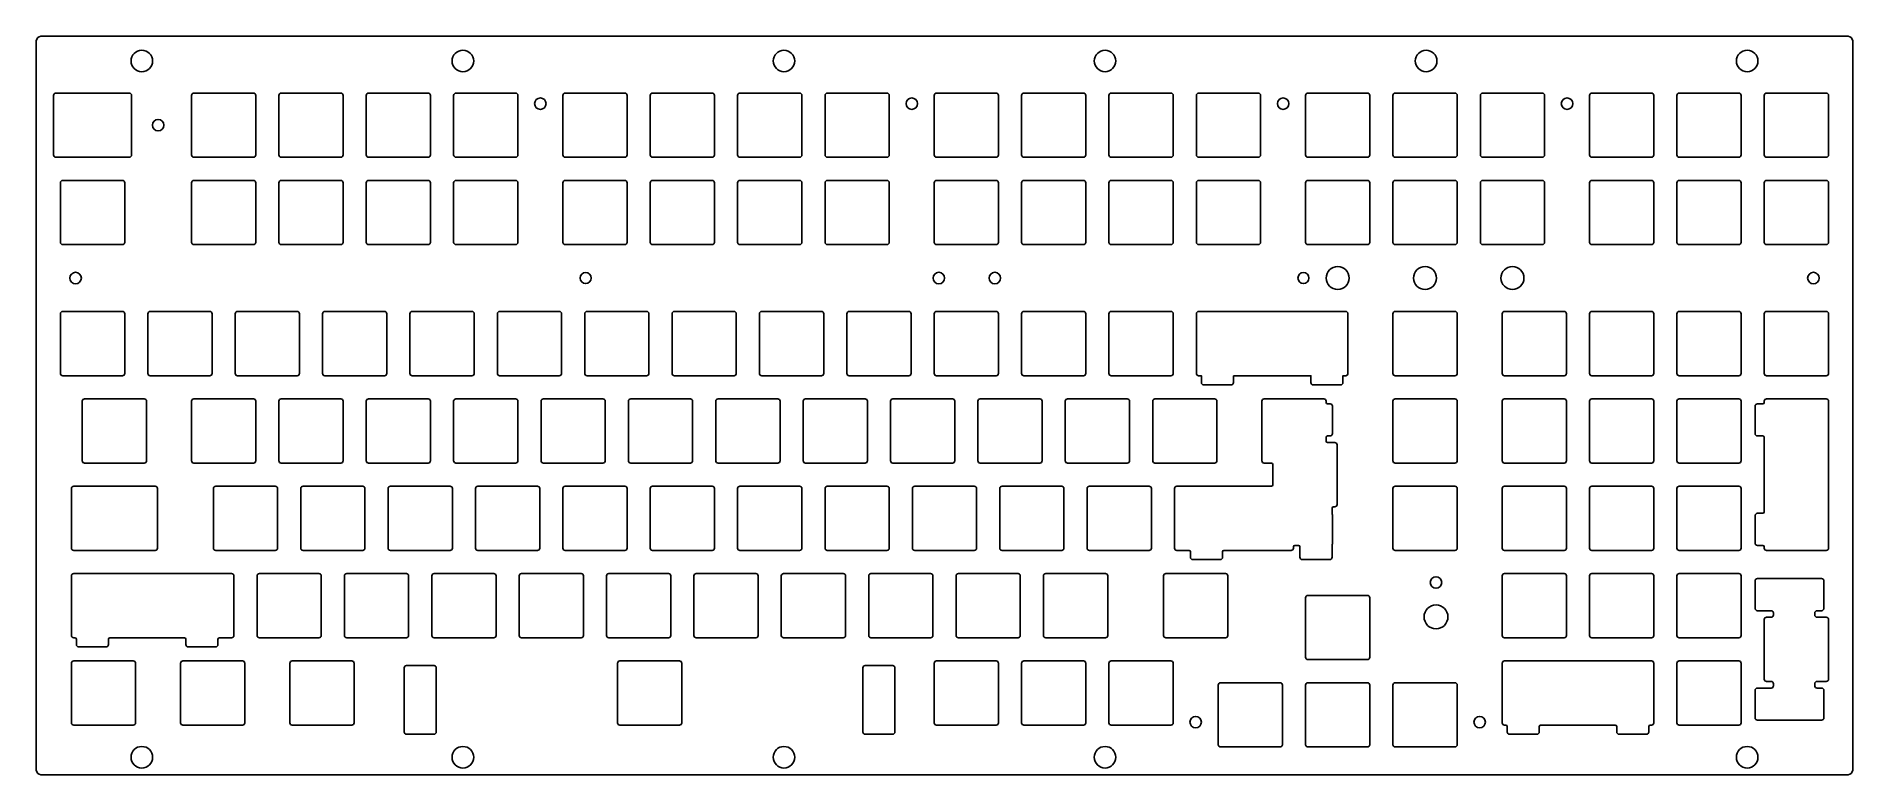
# Model space of a CAD drawing. Header units: millimetres. Extents: x -12 to 384, y -92 to 69.
import ezdxf

# ---------------------------------------------------------------- set-up
doc = ezdxf.new("R2010")
doc.units = ezdxf.units.MM
doc.layers.get('0').update_dxf_attribs({"linetype": 'CONTINUOUS'})

msp = doc.modelspace()

# ---------------------------------------------------------------- linework, layer by layer
for points in [[(-12, 68.35, -0.414213562), (-11, 69.35), (383, 69.35, -0.414213562), (384, 68.35), (384, -90.65, -0.414213562), (383, -91.65), (-11, -91.65, -0.414213562), (-12, -90.65)], [(-8.237, 56.475), (-8.237, 43.475, 0.414213562), (-7.737, 42.975), (8.263, 42.975, 0.414213562), (8.763, 43.475), (8.763, 56.475, 0.414213562), (8.263, 56.975), (-7.737, 56.975, 0.414213562)], [(35.838, 43.475), (35.838, 56.475, 0.414213562), (35.338, 56.975), (22.338, 56.975, 0.414213562), (21.838, 56.475), (21.838, 43.475, 0.414213562), (22.338, 42.975), (35.338, 42.975, 0.414213562)], [(40.888, 56.475), (40.888, 43.475, 0.414213562), (41.388, 42.975), (54.388, 42.975, 0.414213562), (54.888, 43.475), (54.888, 56.475, 0.414213562), (54.388, 56.975), (41.388, 56.975, 0.414213562)], [(59.938, 56.475), (59.938, 43.475, 0.414213562), (60.438, 42.975), (73.438, 42.975, 0.414213562), (73.938, 43.475), (73.938, 56.475, 0.414213562), (73.438, 56.975), (60.438, 56.975, 0.414213562)], [(78.988, 56.475), (78.988, 43.475, 0.414213562), (79.488, 42.975), (92.488, 42.975, 0.414213562), (92.988, 43.475), (92.988, 56.475, 0.414213562), (92.488, 56.975), (79.488, 56.975, 0.414213562)], [(116.8005, 43.475), (116.8005, 56.475, 0.414213562), (116.3005, 56.975), (103.3005, 56.975, 0.414213562), (102.8005, 56.475), (102.8005, 43.475, 0.414213562), (103.3005, 42.975), (116.3005, 42.975, 0.414213562)], [(121.8505, 56.475), (121.8505, 43.475, 0.414213562), (122.3505, 42.975), (135.3505, 42.975, 0.414213562), (135.8505, 43.475), (135.8505, 56.475, 0.414213562), (135.3505, 56.975), (122.3505, 56.975, 0.414213562)], [(140.9005, 56.475), (140.9005, 43.475, 0.414213562), (141.4005, 42.975), (154.4005, 42.975, 0.414213562), (154.9005, 43.475), (154.9005, 56.475, 0.414213562), (154.4005, 56.975), (141.4005, 56.975, 0.414213562)], [(173.4505, 56.975), (160.4505, 56.975, 0.414213562), (159.9505, 56.475), (159.9505, 43.475, 0.414213562), (160.4505, 42.975), (173.4505, 42.975, 0.414213562), (173.9505, 43.475), (173.9505, 56.475, 0.414213562)], [(183.763, 56.475), (183.763, 43.475, 0.414213562), (184.263, 42.975), (197.263, 42.975, 0.414213562), (197.763, 43.475), (197.763, 56.475, 0.414213562), (197.263, 56.975), (184.263, 56.975, 0.414213562)], [(202.813, 56.475), (202.813, 43.475, 0.414213562), (203.313, 42.975), (216.313, 42.975, 0.414213562), (216.813, 43.475), (216.813, 56.475, 0.414213562), (216.313, 56.975), (203.313, 56.975, 0.414213562)], [(235.363, 56.975), (222.363, 56.975, 0.414213562), (221.863, 56.475), (221.863, 43.475, 0.414213562), (222.363, 42.975), (235.363, 42.975, 0.414213562), (235.863, 43.475), (235.863, 56.475, 0.414213562)], [(240.913, 56.475), (240.913, 43.475, 0.414213562), (241.413, 42.975), (254.413, 42.975, 0.414213562), (254.913, 43.475), (254.913, 56.475, 0.414213562), (254.413, 56.975), (241.413, 56.975, 0.414213562)], [(264.7255, 56.475), (264.7255, 43.475, 0.414213562), (265.2255, 42.975), (278.2255, 42.975, 0.414213562), (278.7255, 43.475), (278.7255, 56.475, 0.414213562), (278.2255, 56.975), (265.2255, 56.975, 0.414213562)], [(283.7755, 56.475), (283.7755, 43.475, 0.414213562), (284.2755, 42.975), (297.2755, 42.975, 0.414213562), (297.7755, 43.475), (297.7755, 56.475, 0.414213562), (297.2755, 56.975), (284.2755, 56.975, 0.414213562)], [(302.8255, 56.475), (302.8255, 43.475, 0.414213562), (303.3255, 42.975), (316.3255, 42.975, 0.414213562), (316.8255, 43.475), (316.8255, 56.475, 0.414213562), (316.3255, 56.975), (303.3255, 56.975, 0.414213562)], [(326.638, 56.475), (326.638, 43.475, 0.414213562), (327.138, 42.975), (340.138, 42.975, 0.414213562), (340.638, 43.475), (340.638, 56.475, 0.414213562), (340.138, 56.975), (327.138, 56.975, 0.414213562)], [(345.688, 56.475), (345.688, 43.475, 0.414213562), (346.188, 42.975), (359.188, 42.975, 0.414213562), (359.688, 43.475), (359.688, 56.475, 0.414213562), (359.188, 56.975), (346.188, 56.975, 0.414213562)], [(364.738, 56.475), (364.738, 43.475, 0.414213562), (365.238, 42.975), (378.238, 42.975, 0.414213562), (378.738, 43.475), (378.738, 56.475, 0.414213562), (378.238, 56.975), (365.238, 56.975, 0.414213562)], [(-6.237, 23.925), (6.763, 23.925, 0.414213562), (7.263, 24.425), (7.263, 37.425, 0.414213562), (6.763, 37.925), (-6.237, 37.925, 0.414213562), (-6.737, 37.425), (-6.737, 24.425, 0.414213562)], [(21.838, 37.425), (21.838, 24.425, 0.414213562), (22.338, 23.925), (35.338, 23.925, 0.414213562), (35.838, 24.425), (35.838, 37.425, 0.414213562), (35.338, 37.925), (22.338, 37.925, 0.414213562)], [(40.888, 37.425), (40.888, 24.425, 0.414213562), (41.388, 23.925), (54.388, 23.925, 0.414213562), (54.888, 24.425), (54.888, 37.425, 0.414213562), (54.388, 37.925), (41.388, 37.925, 0.414213562)], [(59.938, 37.425), (59.938, 24.425, 0.414213562), (60.438, 23.925), (73.438, 23.925, 0.414213562), (73.938, 24.425), (73.938, 37.425, 0.414213562), (73.438, 37.925), (60.438, 37.925, 0.414213562)], [(78.988, 37.425), (78.988, 24.425, 0.414213562), (79.488, 23.925), (92.488, 23.925, 0.414213562), (92.988, 24.425), (92.988, 37.425, 0.414213562), (92.488, 37.925), (79.488, 37.925, 0.414213562)], [(116.3005, 37.925), (103.3005, 37.925, 0.414213562), (102.8005, 37.425), (102.8005, 24.425, 0.414213562), (103.3005, 23.925), (116.3005, 23.925, 0.414213562), (116.8005, 24.425), (116.8005, 37.425, 0.414213562)], [(135.8505, 24.425), (135.8505, 37.425, 0.414213562), (135.3505, 37.925), (122.3505, 37.925, 0.414213562), (121.8505, 37.425), (121.8505, 24.425, 0.414213562), (122.3505, 23.925), (135.3505, 23.925, 0.414213562)], [(140.9005, 37.425), (140.9005, 24.425, 0.414213562), (141.4005, 23.925), (154.4005, 23.925, 0.414213562), (154.9005, 24.425), (154.9005, 37.425, 0.414213562), (154.4005, 37.925), (141.4005, 37.925, 0.414213562)], [(159.9505, 37.425), (159.9505, 24.425, 0.414213562), (160.4505, 23.925), (173.4505, 23.925, 0.414213562), (173.9505, 24.425), (173.9505, 37.425, 0.414213562), (173.4505, 37.925), (160.4505, 37.925, 0.414213562)], [(183.763, 37.425), (183.763, 24.425, 0.414213562), (184.263, 23.925), (197.263, 23.925, 0.414213562), (197.763, 24.425), (197.763, 37.425, 0.414213562), (197.263, 37.925), (184.263, 37.925, 0.414213562)], [(202.813, 37.425), (202.813, 24.425, 0.414213562), (203.313, 23.925), (216.313, 23.925, 0.414213562), (216.813, 24.425), (216.813, 37.425, 0.414213562), (216.313, 37.925), (203.313, 37.925, 0.414213562)], [(221.863, 37.425), (221.863, 24.425, 0.414213562), (222.363, 23.925), (235.363, 23.925, 0.414213562), (235.863, 24.425), (235.863, 37.425, 0.414213562), (235.363, 37.925), (222.363, 37.925, 0.414213562)], [(240.913, 37.425), (240.913, 24.425, 0.414213562), (241.413, 23.925), (254.413, 23.925, 0.414213562), (254.913, 24.425), (254.913, 37.425, 0.414213562), (254.413, 37.925), (241.413, 37.925, 0.414213562)], [(264.7255, 37.425), (264.7255, 24.425, 0.414213562), (265.2255, 23.925), (278.2255, 23.925, 0.414213562), (278.7255, 24.425), (278.7255, 37.425, 0.414213562), (278.2255, 37.925), (265.2255, 37.925, 0.414213562)], [(283.7755, 37.425), (283.7755, 24.425, 0.414213562), (284.2755, 23.925), (297.2755, 23.925, 0.414213562), (297.7755, 24.425), (297.7755, 37.425, 0.414213562), (297.2755, 37.925), (284.2755, 37.925, 0.414213562)], [(302.8255, 37.425), (302.8255, 24.425, 0.414213562), (303.3255, 23.925), (316.3255, 23.925, 0.414213562), (316.8255, 24.425), (316.8255, 37.425, 0.414213562), (316.3255, 37.925), (303.3255, 37.925, 0.414213562)], [(326.638, 37.425), (326.638, 24.425, 0.414213562), (327.138, 23.925), (340.138, 23.925, 0.414213562), (340.638, 24.425), (340.638, 37.425, 0.414213562), (340.138, 37.925), (327.138, 37.925, 0.414213562)], [(345.688, 37.425), (345.688, 24.425, 0.414213562), (346.188, 23.925), (359.188, 23.925, 0.414213562), (359.688, 24.425), (359.688, 37.425, 0.414213562), (359.188, 37.925), (346.188, 37.925, 0.414213562)], [(364.738, 37.425), (364.738, 24.425, 0.414213562), (365.238, 23.925), (378.238, 23.925, 0.414213562), (378.738, 24.425), (378.738, 37.425, 0.414213562), (378.238, 37.925), (365.238, 37.925, 0.414213562)], [(-6.737, 8.85), (-6.737, -4.15, 0.414213562), (-6.237, -4.65), (6.763, -4.65, 0.414213562), (7.263, -4.15), (7.263, 8.85, 0.414213562), (6.763, 9.35), (-6.237, 9.35, 0.414213562)], [(26.313, -4.15), (26.313, 8.85, 0.414213562), (25.813, 9.35), (12.813, 9.35, 0.414213562), (12.313, 8.85), (12.313, -4.15, 0.414213562), (12.813, -4.65), (25.813, -4.65, 0.414213562)], [(31.363, 8.85), (31.363, -4.15, 0.414213562), (31.863, -4.65), (44.863, -4.65, 0.414213562), (45.363, -4.15), (45.363, 8.85, 0.414213562), (44.863, 9.35), (31.863, 9.35, 0.414213562)], [(63.913, 9.35), (50.913, 9.35, 0.414213562), (50.413, 8.85), (50.413, -4.15, 0.414213562), (50.913, -4.65), (63.913, -4.65, 0.414213562), (64.413, -4.15), (64.413, 8.85, 0.414213562)], [(69.463, 8.85), (69.463, -4.15, 0.414213562), (69.963, -4.65), (82.963, -4.65, 0.414213562), (83.463, -4.15), (83.463, 8.85, 0.414213562), (82.963, 9.35), (69.963, 9.35, 0.414213562)], [(88.513, 8.85), (88.513, -4.15, 0.414213562), (89.013, -4.65), (102.013, -4.65, 0.414213562), (102.513, -4.15), (102.513, 8.85, 0.414213562), (102.013, 9.35), (89.013, 9.35, 0.414213562)], [(107.563, 8.85), (107.563, -4.15, 0.414213562), (108.063, -4.65), (121.063, -4.65, 0.414213562), (121.563, -4.15), (121.563, 8.85, 0.414213562), (121.063, 9.35), (108.063, 9.35, 0.414213562)], [(140.113, 9.35), (127.113, 9.35, 0.414213562), (126.613, 8.85), (126.613, -4.15, 0.414213562), (127.113, -4.65), (140.113, -4.65, 0.414213562), (140.613, -4.15), (140.613, 8.85, 0.414213562)], [(145.663, 8.85), (145.663, -4.15, 0.414213562), (146.163, -4.65), (159.163, -4.65, 0.414213562), (159.663, -4.15), (159.663, 8.85, 0.414213562), (159.163, 9.35), (146.163, 9.35, 0.414213562)], [(164.713, 8.85), (164.713, -4.15, 0.414213562), (165.213, -4.65), (178.213, -4.65, 0.414213562), (178.713, -4.15), (178.713, 8.85, 0.414213562), (178.213, 9.35), (165.213, 9.35, 0.414213562)], [(183.763, 8.85), (183.763, -4.15, 0.414213562), (184.263, -4.65), (197.263, -4.65, 0.414213562), (197.763, -4.15), (197.763, 8.85, 0.414213562), (197.263, 9.35), (184.263, 9.35, 0.414213562)], [(202.813, 8.85), (202.813, -4.15, 0.414213562), (203.313, -4.65), (216.313, -4.65, 0.414213562), (216.813, -4.15), (216.813, 8.85, 0.414213562), (216.313, 9.35), (203.313, 9.35, 0.414213562)], [(221.863, 8.85), (221.863, -4.15, 0.414213562), (222.363, -4.65), (235.363, -4.65, 0.414213562), (235.863, -4.15), (235.863, 8.85, 0.414213562), (235.363, 9.35), (222.363, 9.35, 0.414213562)], [(249, -4.65), (265.876, -4.65), (265.876, -6.15, 0.414213562), (266.376, -6.65), (272.376, -6.65, 0.414213562), (272.876, -6.15), (272.876, -4.65), (273.463, -4.65, 0.414213562), (273.963, -4.15), (273.963, 8.85, 0.414213562), (273.463, 9.35), (241.413, 9.35, 0.414213562), (240.913, 8.85), (240.913, -4.15, 0.414213562), (241.413, -4.65), (242, -4.65), (242, -6.15, 0.414213562), (242.5, -6.65), (248.5, -6.65, 0.414213562), (249, -6.15)], [(283.7755, 8.85), (283.7755, -4.15, 0.414213562), (284.2755, -4.65), (297.2755, -4.65, 0.414213562), (297.7755, -4.15), (297.7755, 8.85, 0.414213562), (297.2755, 9.35), (284.2755, 9.35, 0.414213562)], [(321.088, 9.35), (308.088, 9.35, 0.414213562), (307.588, 8.85), (307.588, -4.15, 0.414213562), (308.088, -4.65), (321.088, -4.65, 0.414213562), (321.588, -4.15), (321.588, 8.85, 0.414213562)], [(326.638, 8.85), (326.638, -4.15, 0.414213562), (327.138, -4.65), (340.138, -4.65, 0.414213562), (340.638, -4.15), (340.638, 8.85, 0.414213562), (340.138, 9.35), (327.138, 9.35, 0.414213562)], [(345.688, 8.85), (345.688, -4.15, 0.414213562), (346.188, -4.65), (359.188, -4.65, 0.414213562), (359.688, -4.15), (359.688, 8.85, 0.414213562), (359.188, 9.35), (346.188, 9.35, 0.414213562)], [(378.738, -4.15), (378.738, 8.85, 0.414213562), (378.238, 9.35), (365.238, 9.35, 0.414213562), (364.738, 8.85), (364.738, -4.15, 0.414213562), (365.238, -4.65), (378.238, -4.65, 0.414213562)], [(-1.9745, -10.2), (-1.9745, -23.2, 0.414213562), (-1.4745, -23.7), (11.5255, -23.7, 0.414213562), (12.0255, -23.2), (12.0255, -10.2, 0.414213562), (11.5255, -9.7), (-1.4745, -9.7, 0.414213562)], [(21.838, -10.2), (21.838, -23.2, 0.414213562), (22.338, -23.7), (35.338, -23.7, 0.414213562), (35.838, -23.2), (35.838, -10.2, 0.414213562), (35.338, -9.7), (22.338, -9.7, 0.414213562)], [(40.888, -10.2), (40.888, -23.2, 0.414213562), (41.388, -23.7), (54.388, -23.7, 0.414213562), (54.888, -23.2), (54.888, -10.2, 0.414213562), (54.388, -9.7), (41.388, -9.7, 0.414213562)], [(59.938, -10.2), (59.938, -23.2, 0.414213562), (60.438, -23.7), (73.438, -23.7, 0.414213562), (73.938, -23.2), (73.938, -10.2, 0.414213562), (73.438, -9.7), (60.438, -9.7, 0.414213562)], [(78.988, -10.2), (78.988, -23.2, 0.414213562), (79.488, -23.7), (92.488, -23.7, 0.414213562), (92.988, -23.2), (92.988, -10.2, 0.414213562), (92.488, -9.7), (79.488, -9.7, 0.414213562)], [(98.038, -10.2), (98.038, -23.2, 0.414213562), (98.538, -23.7), (111.538, -23.7, 0.414213562), (112.038, -23.2), (112.038, -10.2, 0.414213562), (111.538, -9.7), (98.538, -9.7, 0.414213562)], [(130.588, -9.7), (117.588, -9.7, 0.414213562), (117.088, -10.2), (117.088, -23.2, 0.414213562), (117.588, -23.7), (130.588, -23.7, 0.414213562), (131.088, -23.2), (131.088, -10.2, 0.414213562)], [(136.138, -10.2), (136.138, -23.2, 0.414213562), (136.638, -23.7), (149.638, -23.7, 0.414213562), (150.138, -23.2), (150.138, -10.2, 0.414213562), (149.638, -9.7), (136.638, -9.7, 0.414213562)], [(155.188, -10.2), (155.188, -23.2, 0.414213562), (155.688, -23.7), (168.688, -23.7, 0.414213562), (169.188, -23.2), (169.188, -10.2, 0.414213562), (168.688, -9.7), (155.688, -9.7, 0.414213562)], [(174.238, -10.2), (174.238, -23.2, 0.414213562), (174.738, -23.7), (187.738, -23.7, 0.414213562), (188.238, -23.2), (188.238, -10.2, 0.414213562), (187.738, -9.7), (174.738, -9.7, 0.414213562)], [(193.288, -10.2), (193.288, -23.2, 0.414213562), (193.788, -23.7), (206.788, -23.7, 0.414213562), (207.288, -23.2), (207.288, -10.2, 0.414213562), (206.788, -9.7), (193.788, -9.7, 0.414213562)], [(212.338, -10.2), (212.338, -23.2, 0.414213562), (212.838, -23.7), (225.838, -23.7, 0.414213562), (226.338, -23.2), (226.338, -10.2, 0.414213562), (225.838, -9.7), (212.838, -9.7, 0.414213562)], [(231.388, -10.2), (231.388, -23.2, 0.414213562), (231.888, -23.7), (244.888, -23.7, 0.414213562), (245.388, -23.2), (245.388, -10.2, 0.414213562), (244.888, -9.7), (231.888, -9.7, 0.414213562)], [(263.19475, -41.663, -0.414213562), (263.49475, -41.963), (263.49475, -44.25, 0.414213562), (263.99475, -44.75), (269.99475, -44.75, 0.414213562), (270.49475, -44.25), (270.49475, -41.44484, 0.150834091), (270.58175, -41.163), (270.58175, -35.163, 0.150834091), (270.49475, -34.88116), (270.49475, -33.525, -0.414213562), (270.79475, -33.225), (271.08175, -33.225, 0.414213562), (271.58175, -32.725), (271.58175, -19.725, 0.414213562), (271.08175, -19.225), (269.5005, -19.225, -0.414213562), (269.2005, -18.925), (269.2005, -18.087, -0.414213562), (269.5005, -17.787), (270.08175, -17.787, 0.414213562), (270.58175, -17.287), (270.58175, -11.287, 0.414213562), (270.08175, -10.787), (269.5005, -10.787, -0.414213562), (269.2005, -10.487), (269.2005, -10.2, 0.414213562), (268.7005, -9.7), (255.7005, -9.7, 0.414213562), (255.2005, -10.2), (255.2005, -23.2, 0.414213562), (255.7005, -23.7), (257.28175, -23.7, -0.414213562), (257.58175, -24), (257.58175, -28.45, -0.414213562), (257.28175, -28.75), (236.6505, -28.75, 0.414213562), (236.1505, -29.25), (236.1505, -42.25, 0.414213562), (236.6505, -42.75), (239.31875, -42.75, -0.414213562), (239.61875, -43.05), (239.61875, -44.25, 0.414213562), (240.11875, -44.75), (246.11875, -44.75, 0.414213562), (246.61875, -44.25), (246.61875, -43.05, -0.414213562), (246.91875, -42.75), (261.55675, -42.75, 0.414213562), (262.05675, -42.25), (262.05675, -41.963, -0.414213562), (262.35675, -41.663)], [(297.2755, -9.7), (284.2755, -9.7, 0.414213562), (283.7755, -10.2), (283.7755, -23.2, 0.414213562), (284.2755, -23.7), (297.2755, -23.7, 0.414213562), (297.7755, -23.2), (297.7755, -10.2, 0.414213562)], [(321.588, -23.2), (321.588, -10.2, 0.414213562), (321.088, -9.7), (308.088, -9.7, 0.414213562), (307.588, -10.2), (307.588, -23.2, 0.414213562), (308.088, -23.7), (321.088, -23.7, 0.414213562)], [(326.638, -10.2), (326.638, -23.2, 0.414213562), (327.138, -23.7), (340.138, -23.7, 0.414213562), (340.638, -23.2), (340.638, -10.2, 0.414213562), (340.138, -9.7), (327.138, -9.7, 0.414213562)], [(345.688, -10.2), (345.688, -23.2, 0.414213562), (346.188, -23.7), (359.188, -23.7, 0.414213562), (359.688, -23.2), (359.688, -10.2, 0.414213562), (359.188, -9.7), (346.188, -9.7, 0.414213562)], [(364.738, -10.487, -0.414213562), (364.438, -10.787), (363.238, -10.787, 0.414213562), (362.738, -11.287), (362.738, -17.287, 0.414213562), (363.238, -17.787), (364.438, -17.787, -0.414213562), (364.738, -18.087), (364.738, -34.363, -0.414213562), (364.438, -34.663), (363.238, -34.663, 0.414213562), (362.738, -35.163), (362.738, -41.163, 0.414213562), (363.238, -41.663), (364.438, -41.663, -0.414213562), (364.738, -41.963), (364.738, -42.25, 0.414213562), (365.238, -42.75), (378.238, -42.75, 0.414213562), (378.738, -42.25), (378.738, -10.2, 0.414213562), (378.238, -9.7), (365.238, -9.7, 0.414213562), (364.738, -10.2)], [(-3.85575, -42.75), (13.90675, -42.75, 0.414213562), (14.40675, -42.25), (14.40675, -29.25, 0.414213562), (13.90675, -28.75), (-3.85575, -28.75, 0.414213562), (-4.35575, -29.25), (-4.35575, -42.25, 0.414213562)], [(26.6005, -29.25), (26.6005, -42.25, 0.414213562), (27.1005, -42.75), (40.1005, -42.75, 0.414213562), (40.6005, -42.25), (40.6005, -29.25, 0.414213562), (40.1005, -28.75), (27.1005, -28.75, 0.414213562)], [(45.6505, -29.25), (45.6505, -42.25, 0.414213562), (46.1505, -42.75), (59.1505, -42.75, 0.414213562), (59.6505, -42.25), (59.6505, -29.25, 0.414213562), (59.1505, -28.75), (46.1505, -28.75, 0.414213562)], [(78.2005, -28.75), (65.2005, -28.75, 0.414213562), (64.7005, -29.25), (64.7005, -42.25, 0.414213562), (65.2005, -42.75), (78.2005, -42.75, 0.414213562), (78.7005, -42.25), (78.7005, -29.25, 0.414213562)], [(83.7505, -29.25), (83.7505, -42.25, 0.414213562), (84.2505, -42.75), (97.2505, -42.75, 0.414213562), (97.7505, -42.25), (97.7505, -29.25, 0.414213562), (97.2505, -28.75), (84.2505, -28.75, 0.414213562)], [(116.8005, -42.25), (116.8005, -29.25, 0.414213562), (116.3005, -28.75), (103.3005, -28.75, 0.414213562), (102.8005, -29.25), (102.8005, -42.25, 0.414213562), (103.3005, -42.75), (116.3005, -42.75, 0.414213562)], [(121.8505, -29.25), (121.8505, -42.25, 0.414213562), (122.3505, -42.75), (135.3505, -42.75, 0.414213562), (135.8505, -42.25), (135.8505, -29.25, 0.414213562), (135.3505, -28.75), (122.3505, -28.75, 0.414213562)], [(140.9005, -29.25), (140.9005, -42.25, 0.414213562), (141.4005, -42.75), (154.4005, -42.75, 0.414213562), (154.9005, -42.25), (154.9005, -29.25, 0.414213562), (154.4005, -28.75), (141.4005, -28.75, 0.414213562)], [(173.9505, -42.25), (173.9505, -29.25, 0.414213562), (173.4505, -28.75), (160.4505, -28.75, 0.414213562), (159.9505, -29.25), (159.9505, -42.25, 0.414213562), (160.4505, -42.75), (173.4505, -42.75, 0.414213562)], [(179.0005, -29.25), (179.0005, -42.25, 0.414213562), (179.5005, -42.75), (192.5005, -42.75, 0.414213562), (193.0005, -42.25), (193.0005, -29.25, 0.414213562), (192.5005, -28.75), (179.5005, -28.75, 0.414213562)], [(198.0505, -29.25), (198.0505, -42.25, 0.414213562), (198.5505, -42.75), (211.5505, -42.75, 0.414213562), (212.0505, -42.25), (212.0505, -29.25, 0.414213562), (211.5505, -28.75), (198.5505, -28.75, 0.414213562)], [(217.1005, -29.25), (217.1005, -42.25, 0.414213562), (217.6005, -42.75), (230.6005, -42.75, 0.414213562), (231.1005, -42.25), (231.1005, -29.25, 0.414213562), (230.6005, -28.75), (217.6005, -28.75, 0.414213562)], [(283.7755, -29.25), (283.7755, -42.25, 0.414213562), (284.2755, -42.75), (297.2755, -42.75, 0.414213562), (297.7755, -42.25), (297.7755, -29.25, 0.414213562), (297.2755, -28.75), (284.2755, -28.75, 0.414213562)], [(307.588, -29.25), (307.588, -42.25, 0.414213562), (308.088, -42.75), (321.088, -42.75, 0.414213562), (321.588, -42.25), (321.588, -29.25, 0.414213562), (321.088, -28.75), (308.088, -28.75, 0.414213562)], [(326.638, -29.25), (326.638, -42.25, 0.414213562), (327.138, -42.75), (340.138, -42.75, 0.414213562), (340.638, -42.25), (340.638, -29.25, 0.414213562), (340.138, -28.75), (327.138, -28.75, 0.414213562)], [(359.188, -28.75), (346.188, -28.75, 0.414213562), (345.688, -29.25), (345.688, -42.25, 0.414213562), (346.188, -42.75), (359.188, -42.75, 0.414213562), (359.688, -42.25), (359.688, -29.25, 0.414213562)], [(-3.56875, -61.8, -0.414213562), (-3.26875, -62.1), (-3.26875, -63.3, 0.414213562), (-2.76875, -63.8), (3.23125, -63.8, 0.414213562), (3.73125, -63.3), (3.73125, -62.1, -0.414213562), (4.03125, -61.8), (20.30725, -61.8, -0.414213562), (20.60725, -62.1), (20.60725, -63.3, 0.414213562), (21.10725, -63.8), (27.10725, -63.8, 0.414213562), (27.60725, -63.3), (27.60725, -62.1, -0.414213562), (27.90725, -61.8), (30.5755, -61.8, 0.414213562), (31.0755, -61.3), (31.0755, -48.3, 0.414213562), (30.5755, -47.8), (-3.85575, -47.8, 0.414213562), (-4.35575, -48.3), (-4.35575, -61.3, 0.414213562), (-3.85575, -61.8)], [(36.1255, -48.3), (36.1255, -61.3, 0.414213562), (36.6255, -61.8), (49.6255, -61.8, 0.414213562), (50.1255, -61.3), (50.1255, -48.3, 0.414213562), (49.6255, -47.8), (36.6255, -47.8, 0.414213562)], [(55.1755, -48.3), (55.1755, -61.3, 0.414213562), (55.6755, -61.8), (68.6755, -61.8, 0.414213562), (69.1755, -61.3), (69.1755, -48.3, 0.414213562), (68.6755, -47.8), (55.6755, -47.8, 0.414213562)], [(87.7255, -47.8), (74.7255, -47.8, 0.414213562), (74.2255, -48.3), (74.2255, -61.3, 0.414213562), (74.7255, -61.8), (87.7255, -61.8, 0.414213562), (88.2255, -61.3), (88.2255, -48.3, 0.414213562)], [(93.2755, -48.3), (93.2755, -61.3, 0.414213562), (93.7755, -61.8), (106.7755, -61.8, 0.414213562), (107.2755, -61.3), (107.2755, -48.3, 0.414213562), (106.7755, -47.8), (93.7755, -47.8, 0.414213562)], [(112.3255, -48.3), (112.3255, -61.3, 0.414213562), (112.8255, -61.8), (125.8255, -61.8, 0.414213562), (126.3255, -61.3), (126.3255, -48.3, 0.414213562), (125.8255, -47.8), (112.8255, -47.8, 0.414213562)], [(131.3755, -48.3), (131.3755, -61.3, 0.414213562), (131.8755, -61.8), (144.8755, -61.8, 0.414213562), (145.3755, -61.3), (145.3755, -48.3, 0.414213562), (144.8755, -47.8), (131.8755, -47.8, 0.414213562)], [(150.4255, -48.3), (150.4255, -61.3, 0.414213562), (150.9255, -61.8), (163.9255, -61.8, 0.414213562), (164.4255, -61.3), (164.4255, -48.3, 0.414213562), (163.9255, -47.8), (150.9255, -47.8, 0.414213562)], [(169.4755, -48.3), (169.4755, -61.3, 0.414213562), (169.9755, -61.8), (182.9755, -61.8, 0.414213562), (183.4755, -61.3), (183.4755, -48.3, 0.414213562), (182.9755, -47.8), (169.9755, -47.8, 0.414213562)], [(202.5255, -61.3), (202.5255, -48.3, 0.414213562), (202.0255, -47.8), (189.0255, -47.8, 0.414213562), (188.5255, -48.3), (188.5255, -61.3, 0.414213562), (189.0255, -61.8), (202.0255, -61.8, 0.414213562)], [(221.0755, -47.8), (208.0755, -47.8, 0.414213562), (207.5755, -48.3), (207.5755, -61.3, 0.414213562), (208.0755, -61.8), (221.0755, -61.8, 0.414213562), (221.5755, -61.3), (221.5755, -48.3, 0.414213562)], [(233.76925, -48.3), (233.76925, -61.3, 0.414213562), (234.26925, -61.8), (247.26925, -61.8, 0.414213562), (247.76925, -61.3), (247.76925, -48.3, 0.414213562), (247.26925, -47.8), (234.26925, -47.8, 0.414213562)], [(307.588, -48.3), (307.588, -61.3, 0.414213562), (308.088, -61.8), (321.088, -61.8, 0.414213562), (321.588, -61.3), (321.588, -48.3, 0.414213562), (321.088, -47.8), (308.088, -47.8, 0.414213562)], [(326.638, -48.3), (326.638, -61.3, 0.414213562), (327.138, -61.8), (340.138, -61.8, 0.414213562), (340.638, -61.3), (340.638, -48.3, 0.414213562), (340.138, -47.8), (327.138, -47.8, 0.414213562)], [(345.688, -48.3), (345.688, -61.3, 0.414213562), (346.188, -61.8), (359.188, -61.8, 0.414213562), (359.688, -61.3), (359.688, -48.3, 0.414213562), (359.188, -47.8), (346.188, -47.8, 0.414213562)], [(366.738, -72.263, -0.414213562), (366.238, -72.763), (363.238, -72.763, 0.414213562), (362.738, -73.263), (362.738, -79.263, 0.414213562), (363.238, -79.763), (377.238, -79.763, 0.414213562), (377.738, -79.263), (377.738, -73.263, 0.414213562), (377.238, -72.763), (376.238, -72.763, -0.414213562), (375.738, -72.263), (375.738, -71.825, -0.414213562), (376.238, -71.325), (378.238, -71.325, 0.414213562), (378.738, -70.825), (378.738, -57.825, 0.414213562), (378.238, -57.325), (376.238, -57.325, -0.414213562), (375.738, -56.825), (375.738, -56.387, -0.414213562), (376.238, -55.887), (377.238, -55.887, 0.414213562), (377.738, -55.387), (377.738, -49.387, 0.414213562), (377.238, -48.887), (363.238, -48.887, 0.414213562), (362.738, -49.387), (362.738, -55.387, 0.414213562), (363.238, -55.887), (366.238, -55.887, -0.414213562), (366.738, -56.387), (366.738, -56.825, -0.414213562), (366.238, -57.325), (365.238, -57.325, 0.414213562), (364.738, -57.825), (364.738, -70.825, 0.414213562), (365.238, -71.325), (366.238, -71.325, -0.414213562), (366.738, -71.825)], [(264.7255, -53.0625), (264.7255, -66.0625, 0.414213562), (265.2255, -66.5625), (278.2255, -66.5625, 0.414213562), (278.7255, -66.0625), (278.7255, -53.0625, 0.414213562), (278.2255, -52.5625), (265.2255, -52.5625, 0.414213562)], [(-4.35575, -67.35), (-4.35575, -80.35, 0.414213562), (-3.85575, -80.85), (9.14425, -80.85, 0.414213562), (9.64425, -80.35), (9.64425, -67.35, 0.414213562), (9.14425, -66.85), (-3.85575, -66.85, 0.414213562)], [(19.45675, -67.35), (19.45675, -80.35, 0.414213562), (19.95675, -80.85), (32.95675, -80.85, 0.414213562), (33.45675, -80.35), (33.45675, -67.35, 0.414213562), (32.95675, -66.85), (19.95675, -66.85, 0.414213562)], [(43.26925, -67.35), (43.26925, -80.35, 0.414213562), (43.76925, -80.85), (56.76925, -80.85, 0.414213562), (57.26925, -80.35), (57.26925, -67.35, 0.414213562), (56.76925, -66.85), (43.76925, -66.85, 0.414213562)], [(114.70675, -67.35), (114.70675, -80.35, 0.414213562), (115.20675, -80.85), (128.20675, -80.85, 0.414213562), (128.70675, -80.35), (128.70675, -67.35, 0.414213562), (128.20675, -66.85), (115.20675, -66.85, 0.414213562)], [(183.763, -67.35), (183.763, -80.35, 0.414213562), (184.263, -80.85), (197.263, -80.85, 0.414213562), (197.763, -80.35), (197.763, -67.35, 0.414213562), (197.263, -66.85), (184.263, -66.85, 0.414213562)], [(202.813, -67.35), (202.813, -80.35, 0.414213562), (203.313, -80.85), (216.313, -80.85, 0.414213562), (216.813, -80.35), (216.813, -67.35, 0.414213562), (216.313, -66.85), (203.313, -66.85, 0.414213562)], [(221.863, -67.35), (221.863, -80.35, 0.414213562), (222.363, -80.85), (235.363, -80.85, 0.414213562), (235.863, -80.35), (235.863, -67.35, 0.414213562), (235.363, -66.85), (222.363, -66.85, 0.414213562)], [(339.551, -81.15, -0.414213562), (339.851, -80.85), (340.138, -80.85, 0.414213562), (340.638, -80.35), (340.638, -67.35, 0.414213562), (340.138, -66.85), (308.088, -66.85, 0.414213562), (307.588, -67.35), (307.588, -80.35, 0.414213562), (308.088, -80.85), (308.375, -80.85, -0.414213562), (308.675, -81.15), (308.675, -82.35, 0.414213562), (309.175, -82.85), (315.175, -82.85, 0.414213562), (315.675, -82.35), (315.675, -81.15, -0.414213562), (315.975, -80.85), (332.251, -80.85, -0.414213562), (332.551, -81.15), (332.551, -82.35, 0.414213562), (333.051, -82.85), (339.051, -82.85, 0.414213562), (339.551, -82.35)], [(345.688, -67.35), (345.688, -80.35, 0.414213562), (346.188, -80.85), (359.188, -80.85, 0.414213562), (359.688, -80.35), (359.688, -67.35, 0.414213562), (359.188, -66.85), (346.188, -66.85, 0.414213562)], [(68.20675, -68.35), (68.20675, -82.35, 0.414213562), (68.70675, -82.85), (74.70675, -82.85, 0.414213562), (75.20675, -82.35), (75.20675, -68.35, 0.414213562), (74.70675, -67.85), (68.70675, -67.85, 0.414213562)], [(174.70675, -67.85), (168.70675, -67.85, 0.414213562), (168.20675, -68.35), (168.20675, -82.35, 0.414213562), (168.70675, -82.85), (174.70675, -82.85, 0.414213562), (175.20675, -82.35), (175.20675, -68.35, 0.414213562)], [(245.6755, -72.1125), (245.6755, -85.1125, 0.414213562), (246.1755, -85.6125), (259.1755, -85.6125, 0.414213562), (259.6755, -85.1125), (259.6755, -72.1125, 0.414213562), (259.1755, -71.6125), (246.1755, -71.6125, 0.414213562)], [(264.7255, -72.1125), (264.7255, -85.1125, 0.414213562), (265.2255, -85.6125), (278.2255, -85.6125, 0.414213562), (278.7255, -85.1125), (278.7255, -72.1125, 0.414213562), (278.2255, -71.6125), (265.2255, -71.6125, 0.414213562)], [(283.7755, -72.1125), (283.7755, -85.1125, 0.414213562), (284.2755, -85.6125), (297.2755, -85.6125, 0.414213562), (297.7755, -85.1125), (297.7755, -72.1125, 0.414213562), (297.2755, -71.6125), (284.2755, -71.6125, 0.414213562)]]:
    msp.add_lwpolyline(points, format="xyb", close=True)
for centre, radius in [((11, 63.975), 2.35), ((81, 63.975), 2.35), ((151, 63.975), 2.35), ((221, 63.975), 2.35), ((291, 63.975), 2.35), ((361, 63.975), 2.35), ((97.89425, 54.675), 1.25), ((178.85675, 54.675), 1.25), ((259.81925, 54.675), 1.25), ((321.73175, 54.675), 1.25), ((14.5505, 49.975), 1.25), ((-3.437, 16.6375), 1.25), ((107.763, 16.6375), 1.2), ((184.763, 16.6375), 1.25), ((196.963, 16.6375), 1.25), ((264.263, 16.6375), 1.2), ((271.7255, 16.6375), 2.5), ((290.7755, 16.6375), 2.5), ((309.8255, 16.6375), 2.5), ((375.437, 16.6375), 1.25), ((293.157, -49.75), 1.25), ((293.157, -57.25), 2.6), ((240.76925, -80.18111), 1.25), ((302.68175, -80.18111), 1.25), ((11, -87.85), 2.35), ((81, -87.85), 2.35), ((151, -87.85), 2.35), ((221, -87.85), 2.35), ((361, -87.85), 2.35)]:
    msp.add_circle(centre, radius)

doc.saveas('drawing.dxf')
